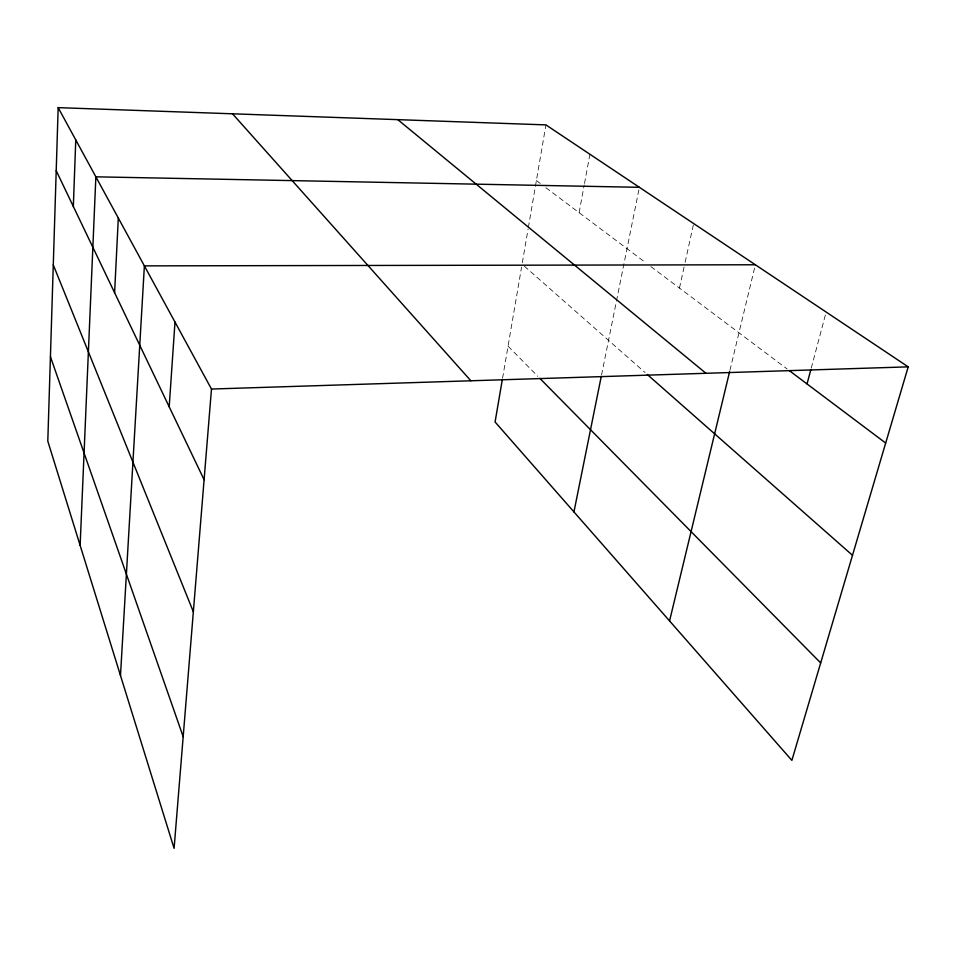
<?xml version="1.0" encoding="UTF-8"?>
<svg xmlns="http://www.w3.org/2000/svg" width="956" height="956" viewBox="0 0 956 956"><rect width="100%" height="100%" fill="white"/><g stroke="black" fill="none" stroke-linecap="round" stroke-linejoin="round"><path stroke-width="0.72" stroke-dasharray="4.78 3.58" d="M502.557 378.241L521.582 267.106M522.335 262.709L528.106 228.974M528.357 227.504L535.145 187.902M535.396 186.432L545.924 124.889M579.097 212.662L584.236 184.926M584.51 183.468L589.924 154.274M601.563 374.943L616.166 302.514M616.453 301.056L639.385 187.316M679.465 288.079L684.819 263.701M685.141 262.267L693.65 223.561M729.93 370.319L755.36 264.764M811.25 368.132L825.387 314.93M536.4 180.565L541.144 184.138M545.888 187.699L646.089 262.996M650.857 266.581L787.087 368.956M524.294 266.127L645.061 372.529M508.054 346.168L537.798 376.305"/><path stroke-width="1.43" d="M58.173 107.634L47.8 441.146L174.088 848.366L211.479 389.044L58.173 107.634L545.924 124.889L908.2 366.853L791.879 760.379L495.077 421.99L502.306 379.699M73.337 206.484L75.763 139.923M80.125 545.374L95.863 176.824L639.385 187.316M114.601 292.703L118.317 218.04M120.48 675.51L144.38 265.876L755.36 264.764M169.188 406.778L174.996 322.076M573.947 511.914L601.264 376.389M669.558 620.922L729.583 371.765M807.043 383.942L810.867 369.566M211.479 389.044L908.2 366.853M789.429 370.713L885.674 443.046M397.804 119.655L705.97 373.294M647.272 374.477L852.501 555.293M539.853 378.385L820.678 662.926M232.511 113.8L470.89 380.787M56.213 170.694L204.094 479.733M53.285 264.908L193.351 611.804M50.429 356.719L183.182 736.706"/></g></svg>
